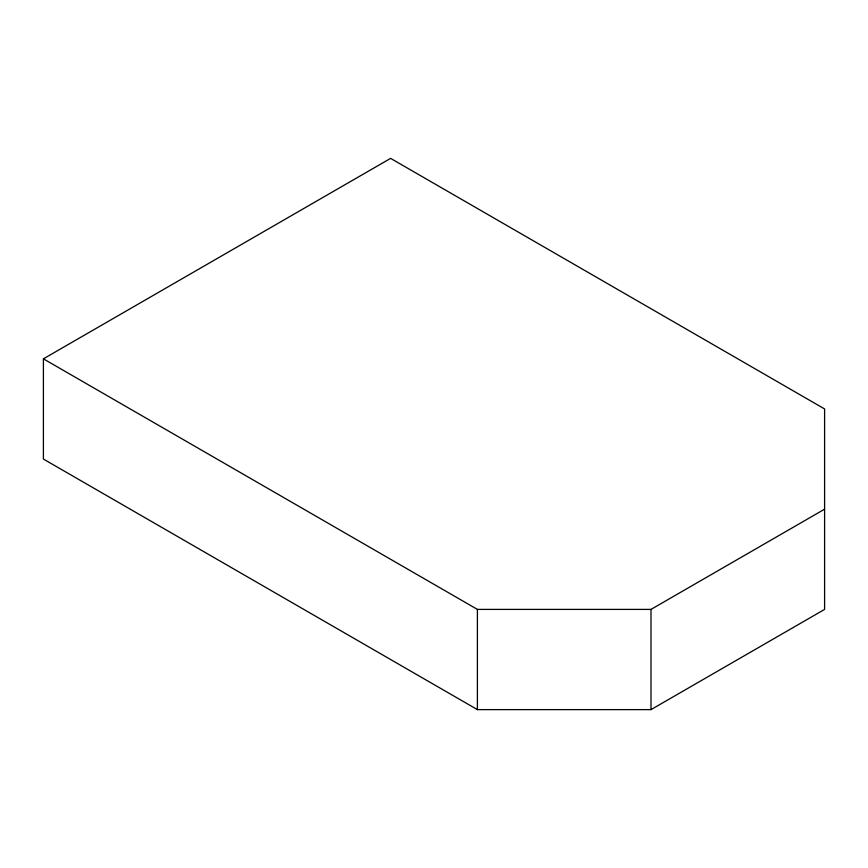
<?xml version="1.0" encoding="UTF-8"?>
<svg xmlns="http://www.w3.org/2000/svg" width="868" height="868" viewBox="0 0 868 868"><rect width="100%" height="100%" fill="white"/><g stroke="black" fill="none" stroke-linecap="round" stroke-linejoin="round"><path stroke-width="1.3" d="M43.4 358.831L390.6 158.377L824.6 408.947L824.6 609.401L651 709.623L477.4 709.623L43.4 459.053L43.4 358.831L477.4 609.401L651 609.401L824.6 509.169M651 609.401L651 709.623M477.4 609.401L477.4 709.623"/></g></svg>
